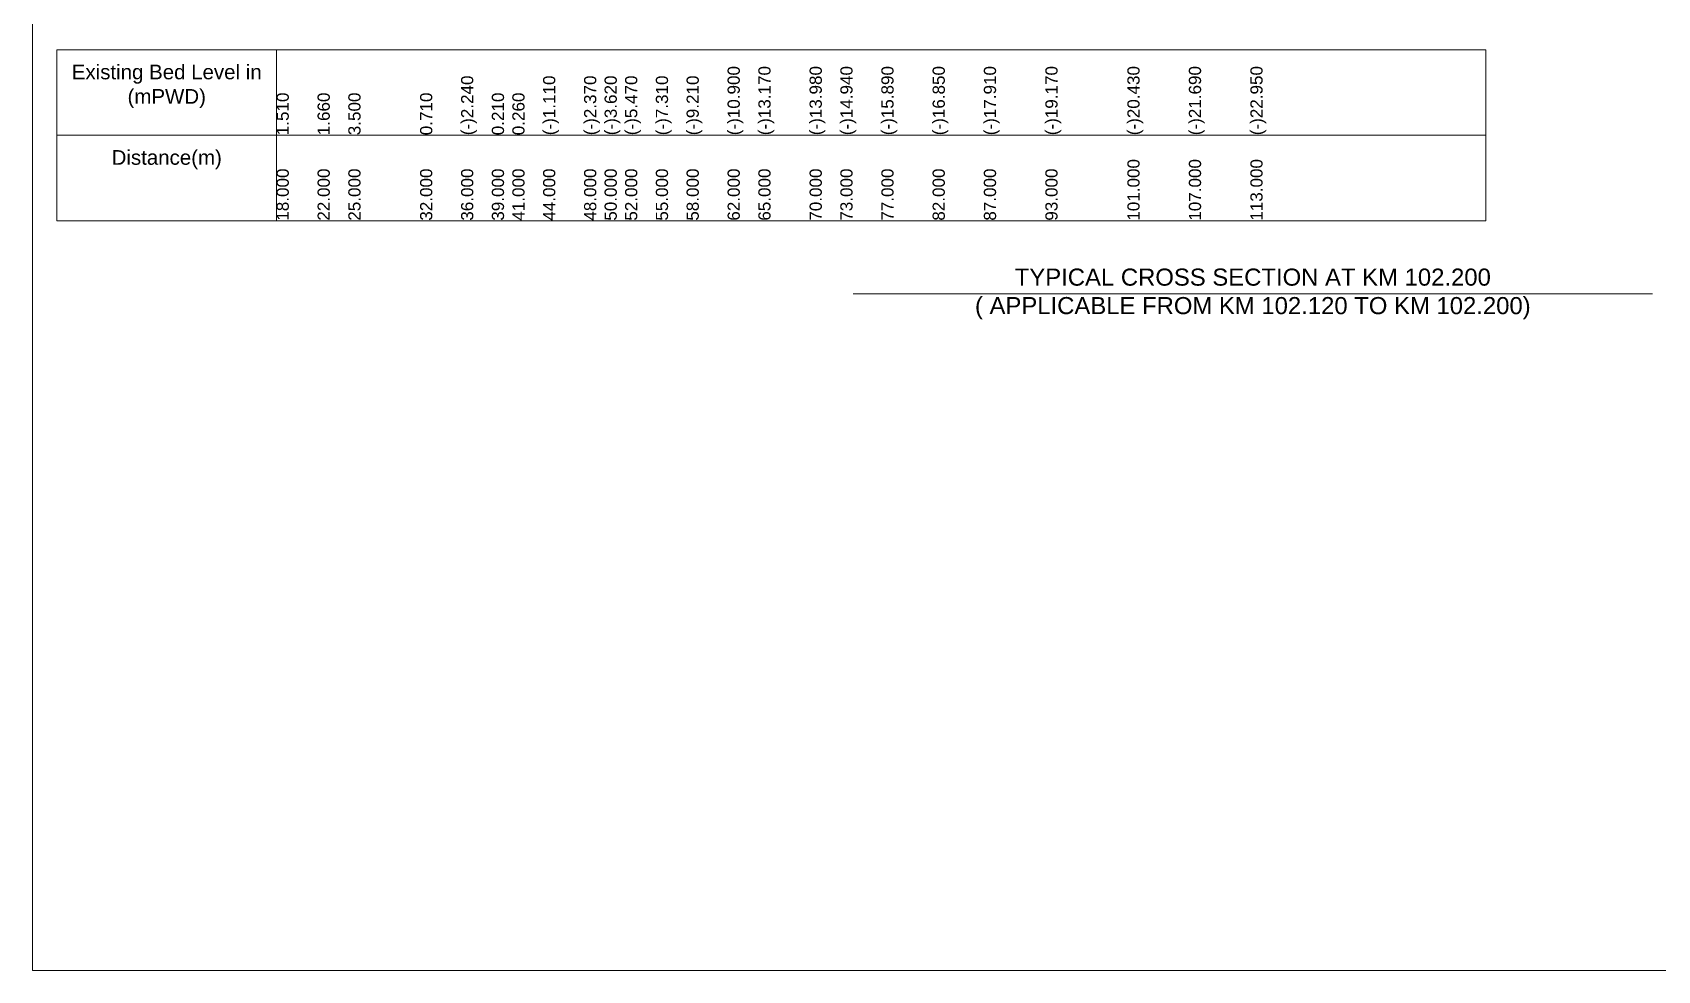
# Model space of a CAD drawing. Header units: inches. Extents: x 89000 to 305017, y -7071 to 0.
# Drawn here: x 160000 to 166658, y -7071 to -3229 of the extents above; entities that cross this region are included whole.
import ezdxf

# ---------------------------------------------------------------- set-up
doc = ezdxf.new("R2010")
doc.units = ezdxf.units.IN
doc.header["$LTSCALE"] = 7
doc.header["$MEASUREMENT"] = 0
for name, color, linetype, lineweight in [('Cross section Data Border', 7, 'Continuous', 9), ('Cross Section Labels', 7, 'Continuous', 9), ('Long Section Labels', 7, 'Continuous', 9)]:
    doc.layers.add(name, color=color, linetype=linetype, lineweight=lineweight)
doc.styles.get("Standard").update_dxf_attribs({"font": 'arial.ttf'})

msp = doc.modelspace()

# ---------------------------------------------------------------- linework, layer by layer
at = {"layer": 'Cross section Data Border'}
msp.add_lwpolyline([(160100, -3300), (165954.69378, -3300), (165954.69378, -4000), (160100, -4000)], close=True, dxfattribs=at)
for points in [[(161000, -3300), (161000, -4000)], [(160100, -3650), (165954.69378, -3650)]]:
    msp.add_lwpolyline(points, dxfattribs=at)
at = {"layer": 'Cross Section Labels'}
msp.add_lwpolyline([(160000, 0), (170000, 0), (170000, -7071), (160000, -7071)], close=True, dxfattribs=at)
msp.add_lwpolyline([(163362, -4300), (165000, -4300), (166638, -4300)], dxfattribs=at)

# ---------------------------------------------------------------- texts
at = {"layer": 'Cross section Data Border', "char_height": 60, "width": 800, "attachment_point": 5}
for s, insert in [('Existing Bed Level in (mPWD)', (160550, -3450)), ('Distance(m)', (160550, -3750))]:
    msp.add_mtext(s, dxfattribs=dict(at, insert=insert))
at = {"layer": 'Cross Section Labels', "insert": (165000, -4300), "char_height": 70, "attachment_point": 5}
msp.add_mtext('TYPICAL CROSS SECTION AT KM 102.200^J( APPLICABLE FROM KM 102.120 TO KM 102.200)', dxfattribs=at)
at = {"layer": 'Long Section Labels', "char_height": 50, "attachment_point": 1, "rotation": 90}
for s, insert in [('(-)10.900', (162848, -3650)), ('(-)13.170', (162974, -3650)), ('(-)13.980', (163184, -3650)), ('(-)14.940', (163310, -3650)), ('(-)15.890', (163478, -3650)), ('(-)16.850', (163688, -3650)), ('(-)17.910', (163898, -3650)), ('(-)19.170', (164150, -3650)), ('(-)20.430', (164486, -3650)), ('(-)21.690', (164738, -3650)), ('(-)22.950', (164990, -3650)), ('(-)2.240', (161756, -3650)), ('(-)1.110', (162092, -3650)), ('(-)2.370', (162260, -3650)), ('(-)3.620', (162344, -3650)), ('(-)5.470', (162428, -3650)), ('(-)7.310', (162554, -3650)), ('(-)9.210', (162680, -3650)), ('1.510', (161000, -3650)), ('1.660', (161168, -3650)), ('3.500', (161294, -3650)), ('0.710', (161588, -3650)), ('0.210', (161882, -3650)), ('0.260', (161966, -3650)), ('18.000', (161000, -4000)), ('22.000', (161168, -4000)), ('25.000', (161294, -4000)), ('32.000', (161588, -4000)), ('36.000', (161756, -4000)), ('39.000', (161882, -4000)), ('41.000', (161966, -4000)), ('44.000', (162092, -4000)), ('48.000', (162260, -4000)), ('50.000', (162344, -4000)), ('52.000', (162428, -4000)), ('55.000', (162554, -4000)), ('58.000', (162680, -4000)), ('62.000', (162848, -4000)), ('65.000', (162974, -4000)), ('70.000', (163184, -4000)), ('73.000', (163310, -4000)), ('77.000', (163478, -4000)), ('82.000', (163688, -4000)), ('87.000', (163898, -4000)), ('93.000', (164150, -4000)), ('101.000', (164486, -4000)), ('107.000', (164738, -4000)), ('113.000', (164990, -4000))]:
    msp.add_mtext(s, dxfattribs=dict(at, insert=insert))

doc.saveas('drawing.dxf')
